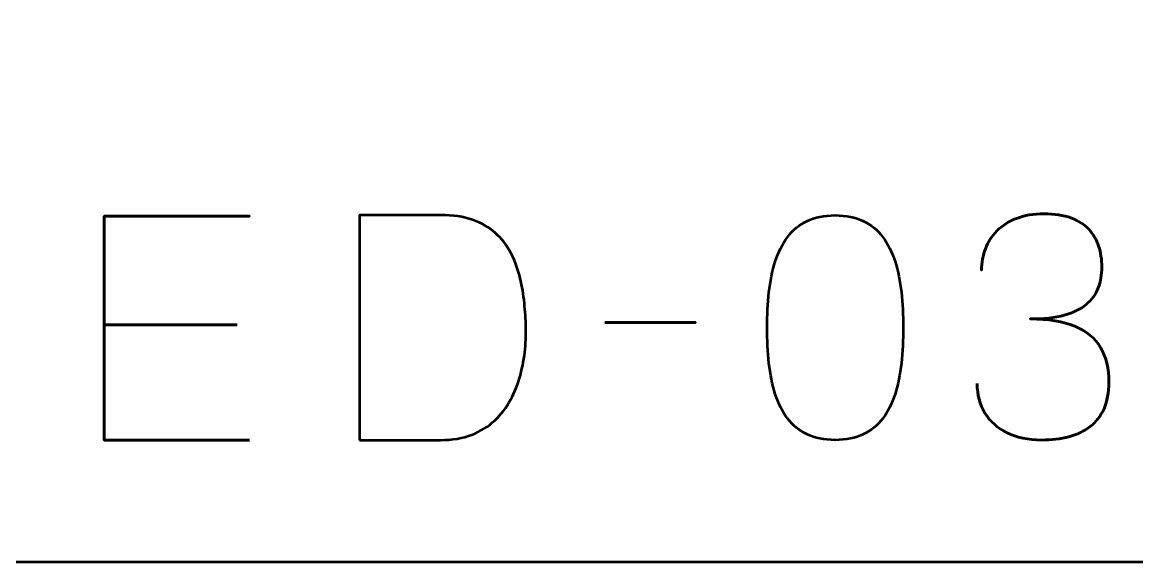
# Model space of a CAD drawing. Header units: centimetres. Extents: x -21 to 0, y -29.7 to 0.
# Drawn here: x -5.924 to -2.901, y -29.7 to -28.237 of the extents above; entities that cross this region are included whole.
import ezdxf

# ---------------------------------------------------------------- set-up
doc = ezdxf.new("R2010")
doc.units = ezdxf.units.CM
doc.header["$MEASUREMENT"] = 0
doc.layers.add('Layer 1', color=7, linetype='Continuous')

msp = doc.modelspace()

# ---------------------------------------------------------------- linework, layer by layer
at = {"layer": 'Layer 1', "color": 1, "lineweight": 53}
msp.add_open_spline([(-21.00003, -29.19995), (-21.00003, -29.19995), (-21.00003, -5.29992), (-21.00003, -5.29992), (-21.00003, -5.29992), (-21.00003, -5.21709), (-20.93286, -5.14992), (-20.85003, -5.14992), (-20.85003, -5.14992), (-20.7672, -5.14992), (-20.70003, -5.08275), (-20.70003, -4.99992), (-20.70003, -4.99992), (-20.70003, -4.91709), (-20.7672, -4.84992), (-20.85003, -4.84992), (-20.85003, -4.84992), (-20.93286, -4.84992), (-21.00003, -4.78275), (-21.00003, -4.69992), (-21.00003, -4.69992), (-21.00003, -4.61709), (-20.93286, -4.54992), (-20.85003, -4.54992), (-20.85003, -4.54992), (-20.7672, -4.54992), (-20.70003, -4.48275), (-20.70003, -4.39992), (-20.70003, -4.39992), (-20.70003, -4.31709), (-20.7672, -4.24992), (-20.85003, -4.24992), (-20.85003, -4.24992), (-20.93286, -4.24992), (-21.00003, -4.18275), (-21.00003, -4.09992), (-21.00003, -4.09992), (-21.00003, -4.01709), (-20.93286, -3.94992), (-20.85003, -3.94992), (-20.85003, -3.94992), (-20.7672, -3.94992), (-20.70003, -3.88275), (-20.70003, -3.79992), (-20.70003, -3.79992), (-20.70003, -3.71709), (-20.7672, -3.64992), (-20.85003, -3.64992), (-20.85003, -3.64992), (-20.93286, -3.64992), (-21.00003, -3.58275), (-21.00003, -3.49992), (-21.00003, -3.49992), (-21.00003, -3.41709), (-20.93286, -3.34992), (-20.85003, -3.34992), (-20.85003, -3.34992), (-20.7672, -3.34992), (-20.70003, -3.28275), (-20.70003, -3.19992), (-20.70003, -3.19992), (-20.70003, -3.11709), (-20.7672, -3.04992), (-20.85003, -3.04992), (-20.85003, -3.04992), (-20.93286, -3.04992), (-21.00003, -2.98275), (-21.00003, -2.89992), (-21.00003, -2.89992), (-21.00003, -2.81709), (-20.93286, -2.74992), (-20.85003, -2.74992), (-20.85003, -2.74992), (-20.7672, -2.74992), (-20.70003, -2.68275), (-20.70003, -2.59992), (-20.70003, -2.59992), (-20.70003, -2.51709), (-20.7672, -2.44992), (-20.85003, -2.44992), (-20.85003, -2.44992), (-20.93286, -2.44992), (-21.00003, -2.38275), (-21.00003, -2.29992), (-21.00003, -2.29992), (-21.00003, -2.21709), (-20.93286, -2.14992), (-20.85003, -2.14992), (-20.85003, -2.14992), (-20.7672, -2.14992), (-20.70003, -2.08275), (-20.70003, -1.99992), (-20.70003, -1.99992), (-20.70003, -1.91709), (-20.7672, -1.84992), (-20.85003, -1.84992), (-20.85003, -1.84992), (-20.93286, -1.84992), (-21.00003, -1.78275), (-21.00003, -1.69992), (-21.00003, -1.69992), (-21.00003, -1.61709), (-20.93286, -1.54992), (-20.85003, -1.54992), (-20.85003, -1.54992), (-20.7672, -1.54992), (-20.70003, -1.48275), (-20.70003, -1.39992), (-20.70003, -1.39992), (-20.70003, -1.31709), (-20.7672, -1.24992), (-20.85003, -1.24992), (-20.85003, -1.24992), (-20.93286, -1.24992), (-21.00003, -1.18275), (-21.00003, -1.09992), (-21.00003, -1.09992), (-21.00003, -1.09992), (-21.00003, -0.49992), (-21.00003, -0.49992), (-21.00003, -0.49992), (-21.00003, -0.22295), (-20.77694, 0.00004), (-20.49994, 0.00004), (-20.49994, 0.00004), (-20.49994, 0.00004), (-0.50008, 0.00004), (-0.50008, 0.00004), (-0.50008, 0.00004), (-0.22294, 0.00004), (0.00002, -0.22295), (0.00002, -0.49992), (0.00002, -0.49992), (0.00002, -0.49992), (0.00002, -29.19995), (0.00002, -29.19995), (0.00002, -29.19995), (0.00002, -29.47695), (-0.22294, -29.70004), (-0.50008, -29.70004), (-0.50008, -29.70004), (-0.50008, -29.70004), (-20.49994, -29.70004), (-20.49994, -29.70004), (-20.49994, -29.70004), (-20.77694, -29.70004), (-21.00003, -29.47695), (-21.00003, -29.19995)], degree=3, knots=[0, 0, 0, 0, 0.027027, 0.027027, 0.027027, 0.027027, 0.0540541, 0.0540541, 0.0540541, 0.0540541, 0.0810811, 0.0810811, 0.0810811, 0.0810811, 0.1081081, 0.1081081, 0.1081081, 0.1081081, 0.1351351, 0.1351351, 0.1351351, 0.1351351, 0.1621622, 0.1621622, 0.1621622, 0.1621622, 0.1891892, 0.1891892, 0.1891892, 0.1891892, 0.2162162, 0.2162162, 0.2162162, 0.2162162, 0.2432432, 0.2432432, 0.2432432, 0.2432432, 0.2702703, 0.2702703, 0.2702703, 0.2702703, 0.2972973, 0.2972973, 0.2972973, 0.2972973, 0.3243243, 0.3243243, 0.3243243, 0.3243243, 0.3513514, 0.3513514, 0.3513514, 0.3513514, 0.3783784, 0.3783784, 0.3783784, 0.3783784, 0.4054054, 0.4054054, 0.4054054, 0.4054054, 0.4324324, 0.4324324, 0.4324324, 0.4324324, 0.4594595, 0.4594595, 0.4594595, 0.4594595, 0.4864865, 0.4864865, 0.4864865, 0.4864865, 0.5135135, 0.5135135, 0.5135135, 0.5135135, 0.5405405, 0.5405405, 0.5405405, 0.5405405, 0.5675676, 0.5675676, 0.5675676, 0.5675676, 0.5945946, 0.5945946, 0.5945946, 0.5945946, 0.6216216, 0.6216216, 0.6216216, 0.6216216, 0.6486486, 0.6486486, 0.6486486, 0.6486486, 0.6756757, 0.6756757, 0.6756757, 0.6756757, 0.7027027, 0.7027027, 0.7027027, 0.7027027, 0.7297297, 0.7297297, 0.7297297, 0.7297297, 0.7567568, 0.7567568, 0.7567568, 0.7567568, 0.7837838, 0.7837838, 0.7837838, 0.7837838, 0.8108108, 0.8108108, 0.8108108, 0.8108108, 0.8378378, 0.8378378, 0.8378378, 0.8378378, 0.8648649, 0.8648649, 0.8648649, 0.8648649, 0.8918919, 0.8918919, 0.8918919, 0.8918919, 0.9189189, 0.9189189, 0.9189189, 0.9189189, 0.9459459, 0.9459459, 0.9459459, 0.9459459, 0.972973, 0.972973, 0.972973, 0.972973, 1, 1, 1, 1], dxfattribs=at)
at = {"layer": 'Layer 1', "color": 5, "lineweight": 53}
for points, knots in [([(-5.30705, -29.36992), (-5.30705, -29.36992), (-5.7016, -29.36992), (-5.7016, -29.36992), (-5.7016, -29.36992), (-5.7016, -29.36992), (-5.7016, -28.76286), (-5.7016, -28.76286), (-5.7016, -28.76286), (-5.7016, -28.76286), (-5.30705, -28.76286), (-5.30705, -28.76286), (-5.30705, -28.76286), (-5.30705, -28.76286), (-5.7016, -28.76286), (-5.7016, -28.76286), (-5.7016, -28.76286), (-5.7016, -28.76286), (-5.7016, -29.36992), (-5.7016, -29.36992), (-5.7016, -29.36992), (-5.7016, -29.36992), (-5.30705, -29.36992), (-5.30705, -29.36992)], [0, 0, 0, 0, 0.1666667, 0.1666667, 0.1666667, 0.1666667, 0.3333333, 0.3333333, 0.3333333, 0.3333333, 0.5, 0.5, 0.5, 0.5, 0.6666667, 0.6666667, 0.6666667, 0.6666667, 0.8333333, 0.8333333, 0.8333333, 0.8333333, 1, 1, 1, 1]), ([(-5.00902, -29.36992), (-5.00902, -29.36992), (-5.00902, -28.75947), (-5.00902, -28.75947), (-5.00902, -28.75947), (-5.00902, -28.75947), (-4.78889, -28.75947), (-4.78889, -28.75947), (-4.78889, -28.75947), (-4.75544, -28.75961), (-4.72651, -28.76399), (-4.7021, -28.77259), (-4.7021, -28.77259), (-4.67783, -28.7812), (-4.65723, -28.79306), (-4.64058, -28.80801), (-4.64058, -28.80801), (-4.62378, -28.82311), (-4.61024, -28.84047), (-4.59965, -28.85994), (-4.59965, -28.85994), (-4.58907, -28.87956), (-4.58089, -28.90044), (-4.5751, -28.9226), (-4.5751, -28.9226), (-4.56932, -28.94461), (-4.56522, -28.96705), (-4.56268, -28.98977), (-4.56268, -28.98977), (-4.56014, -29.01248), (-4.55845, -29.0345), (-4.55774, -29.05581), (-4.55774, -29.05581), (-4.55676, -29.07711), (-4.55746, -29.09955), (-4.55972, -29.12312), (-4.55972, -29.12312), (-4.56198, -29.14668), (-4.56621, -29.17025), (-4.57256, -29.19367), (-4.57256, -29.19367), (-4.57877, -29.2171), (-4.58766, -29.23939), (-4.59909, -29.26042), (-4.59909, -29.26042), (-4.61038, -29.28158), (-4.62477, -29.30035), (-4.64199, -29.31672), (-4.64199, -29.31672), (-4.65934, -29.33309), (-4.68009, -29.34607), (-4.70436, -29.35553), (-4.70436, -29.35553), (-4.72863, -29.36498), (-4.75685, -29.36978), (-4.78889, -29.36992), (-4.78889, -29.36992), (-4.78889, -29.36992), (-5.00902, -29.36992), (-5.00902, -29.36992)], [0, 0, 0, 0, 0.0666667, 0.0666667, 0.0666667, 0.0666667, 0.1333333, 0.1333333, 0.1333333, 0.1333333, 0.2, 0.2, 0.2, 0.2, 0.2666667, 0.2666667, 0.2666667, 0.2666667, 0.3333333, 0.3333333, 0.3333333, 0.3333333, 0.4, 0.4, 0.4, 0.4, 0.4666667, 0.4666667, 0.4666667, 0.4666667, 0.5333333, 0.5333333, 0.5333333, 0.5333333, 0.6, 0.6, 0.6, 0.6, 0.6666667, 0.6666667, 0.6666667, 0.6666667, 0.7333333, 0.7333333, 0.7333333, 0.7333333, 0.8, 0.8, 0.8, 0.8, 0.8666667, 0.8666667, 0.8666667, 0.8666667, 0.9333333, 0.9333333, 0.9333333, 0.9333333, 1, 1, 1, 1]), ([(-5.00902, -29.36992), (-5.00902, -29.36992), (-5.00902, -28.75947), (-5.00902, -28.75947), (-5.00902, -28.75947), (-5.00902, -28.75947), (-4.78889, -28.75947), (-4.78889, -28.75947), (-4.78889, -28.75947), (-4.75544, -28.75961), (-4.72651, -28.76399), (-4.7021, -28.77259), (-4.7021, -28.77259), (-4.67783, -28.7812), (-4.65723, -28.79306), (-4.64058, -28.80801), (-4.64058, -28.80801), (-4.62378, -28.82311), (-4.61024, -28.84047), (-4.59965, -28.85994), (-4.59965, -28.85994), (-4.58907, -28.87956), (-4.58089, -28.90044), (-4.5751, -28.9226), (-4.5751, -28.9226), (-4.56932, -28.94461), (-4.56522, -28.96705), (-4.56268, -28.98977), (-4.56268, -28.98977), (-4.56014, -29.01248), (-4.55845, -29.0345), (-4.55774, -29.05581), (-4.55774, -29.05581), (-4.55676, -29.07711), (-4.55746, -29.09955), (-4.55972, -29.12312), (-4.55972, -29.12312), (-4.56198, -29.14668), (-4.56621, -29.17025), (-4.57256, -29.19367), (-4.57256, -29.19367), (-4.57877, -29.2171), (-4.58766, -29.23939), (-4.59909, -29.26042), (-4.59909, -29.26042), (-4.61038, -29.28158), (-4.62477, -29.30035), (-4.64199, -29.31672), (-4.64199, -29.31672), (-4.65934, -29.33309), (-4.68009, -29.34607), (-4.70436, -29.35553), (-4.70436, -29.35553), (-4.72863, -29.36498), (-4.75685, -29.36978), (-4.78889, -29.36992), (-4.78889, -29.36992), (-4.78889, -29.36992), (-5.00902, -29.36992), (-5.00902, -29.36992)], [0, 0, 0, 0, 0.0666667, 0.0666667, 0.0666667, 0.0666667, 0.1333333, 0.1333333, 0.1333333, 0.1333333, 0.2, 0.2, 0.2, 0.2, 0.2666667, 0.2666667, 0.2666667, 0.2666667, 0.3333333, 0.3333333, 0.3333333, 0.3333333, 0.4, 0.4, 0.4, 0.4, 0.4666667, 0.4666667, 0.4666667, 0.4666667, 0.5333333, 0.5333333, 0.5333333, 0.5333333, 0.6, 0.6, 0.6, 0.6, 0.6666667, 0.6666667, 0.6666667, 0.6666667, 0.7333333, 0.7333333, 0.7333333, 0.7333333, 0.8, 0.8, 0.8, 0.8, 0.8666667, 0.8666667, 0.8666667, 0.8666667, 0.9333333, 0.9333333, 0.9333333, 0.9333333, 1, 1, 1, 1]), ([(-3.7187, -29.36992), (-3.68906, -29.36978), (-3.66352, -29.36456), (-3.64221, -29.3544), (-3.64221, -29.3544), (-3.62105, -29.34424), (-3.60341, -29.3297), (-3.5893, -29.31122), (-3.5893, -29.31122), (-3.57533, -29.29259), (-3.56432, -29.27058), (-3.55613, -29.24518), (-3.55613, -29.24518), (-3.54809, -29.21978), (-3.54231, -29.19198), (-3.53906, -29.1615), (-3.53906, -29.1615), (-3.53567, -29.13102), (-3.53398, -29.09899), (-3.53412, -29.06512), (-3.53412, -29.06512), (-3.53398, -29.03139), (-3.53567, -28.99936), (-3.53906, -28.96902), (-3.53906, -28.96902), (-3.54231, -28.93868), (-3.54809, -28.91074), (-3.55613, -28.88534), (-3.55613, -28.88534), (-3.56432, -28.86008), (-3.57533, -28.83807), (-3.5893, -28.8193), (-3.5893, -28.8193), (-3.60341, -28.80068), (-3.62105, -28.78614), (-3.64221, -28.77598), (-3.64221, -28.77598), (-3.66352, -28.76568), (-3.68906, -28.76046), (-3.7187, -28.76032), (-3.7187, -28.76032), (-3.74833, -28.76046), (-3.77387, -28.76568), (-3.79518, -28.77598), (-3.79518, -28.77598), (-3.81634, -28.78614), (-3.83398, -28.80068), (-3.84809, -28.8193), (-3.84809, -28.8193), (-3.86207, -28.83807), (-3.87307, -28.86008), (-3.88126, -28.88534), (-3.88126, -28.88534), (-3.8893, -28.91074), (-3.89509, -28.93868), (-3.89833, -28.96902), (-3.89833, -28.96902), (-3.90172, -28.99936), (-3.90341, -29.03139), (-3.90327, -29.06512), (-3.90327, -29.06512), (-3.90341, -29.09899), (-3.90172, -29.13102), (-3.89833, -29.1615), (-3.89833, -29.1615), (-3.89509, -29.19198), (-3.8893, -29.21978), (-3.88126, -29.24518), (-3.88126, -29.24518), (-3.87307, -29.27058), (-3.86207, -29.29259), (-3.84809, -29.31122), (-3.84809, -29.31122), (-3.83398, -29.3297), (-3.81634, -29.34424), (-3.79518, -29.3544), (-3.79518, -29.3544), (-3.77387, -29.36456), (-3.74833, -29.36978), (-3.7187, -29.36992)], [0, 0, 0, 0, 0.05, 0.05, 0.05, 0.05, 0.1, 0.1, 0.1, 0.1, 0.15, 0.15, 0.15, 0.15, 0.2, 0.2, 0.2, 0.2, 0.25, 0.25, 0.25, 0.25, 0.3, 0.3, 0.3, 0.3, 0.35, 0.35, 0.35, 0.35, 0.4, 0.4, 0.4, 0.4, 0.45, 0.45, 0.45, 0.45, 0.5, 0.5, 0.5, 0.5, 0.55, 0.55, 0.55, 0.55, 0.6, 0.6, 0.6, 0.6, 0.65, 0.65, 0.65, 0.65, 0.7, 0.7, 0.7, 0.7, 0.75, 0.75, 0.75, 0.75, 0.8, 0.8, 0.8, 0.8, 0.85, 0.85, 0.85, 0.85, 0.9, 0.9, 0.9, 0.9, 0.95, 0.95, 0.95, 0.95, 1, 1, 1, 1]), ([(-3.7187, -29.36992), (-3.68906, -29.36978), (-3.66352, -29.36456), (-3.64221, -29.3544), (-3.64221, -29.3544), (-3.62105, -29.34424), (-3.60341, -29.3297), (-3.5893, -29.31122), (-3.5893, -29.31122), (-3.57533, -29.29259), (-3.56432, -29.27058), (-3.55613, -29.24518), (-3.55613, -29.24518), (-3.54809, -29.21978), (-3.54231, -29.19198), (-3.53906, -29.1615), (-3.53906, -29.1615), (-3.53567, -29.13102), (-3.53398, -29.09899), (-3.53412, -29.06512), (-3.53412, -29.06512), (-3.53398, -29.03139), (-3.53567, -28.99936), (-3.53906, -28.96902), (-3.53906, -28.96902), (-3.54231, -28.93868), (-3.54809, -28.91074), (-3.55613, -28.88534), (-3.55613, -28.88534), (-3.56432, -28.86008), (-3.57533, -28.83807), (-3.5893, -28.8193), (-3.5893, -28.8193), (-3.60341, -28.80068), (-3.62105, -28.78614), (-3.64221, -28.77598), (-3.64221, -28.77598), (-3.66352, -28.76568), (-3.68906, -28.76046), (-3.7187, -28.76032), (-3.7187, -28.76032), (-3.74833, -28.76046), (-3.77387, -28.76568), (-3.79518, -28.77598), (-3.79518, -28.77598), (-3.81634, -28.78614), (-3.83398, -28.80068), (-3.84809, -28.8193), (-3.84809, -28.8193), (-3.86207, -28.83807), (-3.87307, -28.86008), (-3.88126, -28.88534), (-3.88126, -28.88534), (-3.8893, -28.91074), (-3.89509, -28.93868), (-3.89833, -28.96902), (-3.89833, -28.96902), (-3.90172, -28.99936), (-3.90341, -29.03139), (-3.90327, -29.06512), (-3.90327, -29.06512), (-3.90341, -29.09899), (-3.90172, -29.13102), (-3.89833, -29.1615), (-3.89833, -29.1615), (-3.89509, -29.19198), (-3.8893, -29.21978), (-3.88126, -29.24518), (-3.88126, -29.24518), (-3.87307, -29.27058), (-3.86207, -29.29259), (-3.84809, -29.31122), (-3.84809, -29.31122), (-3.83398, -29.3297), (-3.81634, -29.34424), (-3.79518, -29.3544), (-3.79518, -29.3544), (-3.77387, -29.36456), (-3.74833, -29.36978), (-3.7187, -29.36992)], [0, 0, 0, 0, 0.05, 0.05, 0.05, 0.05, 0.1, 0.1, 0.1, 0.1, 0.15, 0.15, 0.15, 0.15, 0.2, 0.2, 0.2, 0.2, 0.25, 0.25, 0.25, 0.25, 0.3, 0.3, 0.3, 0.3, 0.35, 0.35, 0.35, 0.35, 0.4, 0.4, 0.4, 0.4, 0.45, 0.45, 0.45, 0.45, 0.5, 0.5, 0.5, 0.5, 0.55, 0.55, 0.55, 0.55, 0.6, 0.6, 0.6, 0.6, 0.65, 0.65, 0.65, 0.65, 0.7, 0.7, 0.7, 0.7, 0.75, 0.75, 0.75, 0.75, 0.8, 0.8, 0.8, 0.8, 0.85, 0.85, 0.85, 0.85, 0.9, 0.9, 0.9, 0.9, 0.95, 0.95, 0.95, 0.95, 1, 1, 1, 1]), ([(-3.33346, -29.21667), (-3.33332, -29.24715), (-3.32626, -29.27368), (-3.31229, -29.29668), (-3.31229, -29.29668), (-3.29832, -29.31954), (-3.27843, -29.33746), (-3.25246, -29.35031), (-3.25246, -29.35031), (-3.2265, -29.36315), (-3.19531, -29.36964), (-3.15905, -29.36992), (-3.15905, -29.36992), (-3.13181, -29.36992), (-3.10712, -29.3671), (-3.08468, -29.36117), (-3.08468, -29.36117), (-3.06238, -29.35524), (-3.04319, -29.34607), (-3.02697, -29.33351), (-3.02697, -29.33351), (-3.01074, -29.32095), (-2.99832, -29.30473), (-2.98943, -29.28497), (-2.98943, -29.28497), (-2.98068, -29.26507), (-2.97631, -29.24123), (-2.97616, -29.21329), (-2.97616, -29.21329), (-2.97602, -29.17603), (-2.98364, -29.14456), (-2.99874, -29.11902), (-2.99874, -29.11902), (-3.01384, -29.09348), (-3.03727, -29.07429), (-3.06873, -29.06117), (-3.06873, -29.06117), (-3.1002, -29.04804), (-3.14056, -29.04141), (-3.18953, -29.04141), (-3.18953, -29.04141), (-3.15298, -29.04155), (-3.12236, -29.03817), (-3.09738, -29.03125), (-3.09738, -29.03125), (-3.07254, -29.02434), (-3.05265, -29.0146), (-3.03769, -29.0019), (-3.03769, -29.0019), (-3.02273, -28.98934), (-3.01187, -28.97438), (-3.00538, -28.95717), (-3.00538, -28.95717), (-2.99874, -28.94009), (-2.9955, -28.92133), (-2.99564, -28.90086), (-2.99564, -28.90086), (-2.9955, -28.8804), (-2.99832, -28.86149), (-3.00396, -28.844), (-3.00396, -28.844), (-3.00947, -28.8265), (-3.0185, -28.81112), (-3.03078, -28.79799), (-3.03078, -28.79799), (-3.04305, -28.78487), (-3.05928, -28.77457), (-3.07918, -28.76723), (-3.07918, -28.76723), (-3.09921, -28.75989), (-3.12363, -28.75623), (-3.15227, -28.75608), (-3.15227, -28.75608), (-3.18078, -28.75623), (-3.20575, -28.76046), (-3.22692, -28.76864), (-3.22692, -28.76864), (-3.24823, -28.77683), (-3.26573, -28.78798), (-3.27984, -28.80223), (-3.27984, -28.80223), (-3.29381, -28.81648), (-3.30425, -28.83271), (-3.31116, -28.85105), (-3.31116, -28.85105), (-3.31822, -28.8694), (-3.32161, -28.88887), (-3.32161, -28.90933), (-3.32161, -28.90933), (-3.32161, -28.88887), (-3.31822, -28.8694), (-3.31116, -28.85105), (-3.31116, -28.85105), (-3.30425, -28.83271), (-3.29381, -28.81648), (-3.27984, -28.80223), (-3.27984, -28.80223), (-3.26573, -28.78798), (-3.24823, -28.77683), (-3.22692, -28.76864), (-3.22692, -28.76864), (-3.20575, -28.76046), (-3.18078, -28.75623), (-3.15227, -28.75608), (-3.15227, -28.75608), (-3.12363, -28.75623), (-3.09921, -28.75989), (-3.07918, -28.76723), (-3.07918, -28.76723), (-3.05928, -28.77457), (-3.04305, -28.78487), (-3.03078, -28.79799), (-3.03078, -28.79799), (-3.0185, -28.81112), (-3.00947, -28.8265), (-3.00396, -28.844), (-3.00396, -28.844), (-2.99832, -28.86149), (-2.9955, -28.8804), (-2.99564, -28.90086), (-2.99564, -28.90086), (-2.9955, -28.92133), (-2.99874, -28.94009), (-3.00538, -28.95717), (-3.00538, -28.95717), (-3.01187, -28.97438), (-3.02273, -28.98934), (-3.03769, -29.0019), (-3.03769, -29.0019), (-3.05265, -29.0146), (-3.07254, -29.02434), (-3.09738, -29.03125), (-3.09738, -29.03125), (-3.12236, -29.03817), (-3.15298, -29.04155), (-3.18953, -29.04141), (-3.18953, -29.04141), (-3.14056, -29.04141), (-3.1002, -29.04804), (-3.06873, -29.06117), (-3.06873, -29.06117), (-3.03727, -29.07429), (-3.01384, -29.09348), (-2.99874, -29.11902), (-2.99874, -29.11902), (-2.98364, -29.14456), (-2.97602, -29.17603), (-2.97616, -29.21329), (-2.97616, -29.21329), (-2.97631, -29.24123), (-2.98068, -29.26507), (-2.98943, -29.28497), (-2.98943, -29.28497), (-2.99832, -29.30473), (-3.01074, -29.32095), (-3.02697, -29.33351), (-3.02697, -29.33351), (-3.04319, -29.34607), (-3.06238, -29.35524), (-3.08468, -29.36117), (-3.08468, -29.36117), (-3.10712, -29.3671), (-3.13181, -29.36992), (-3.15905, -29.36992), (-3.15905, -29.36992), (-3.19531, -29.36964), (-3.2265, -29.36315), (-3.25246, -29.35031), (-3.25246, -29.35031), (-3.27843, -29.33746), (-3.29832, -29.31954), (-3.31229, -29.29668), (-3.31229, -29.29668), (-3.32626, -29.27368), (-3.33332, -29.24715), (-3.33346, -29.21667)], [0, 0, 0, 0, 0.0227273, 0.0227273, 0.0227273, 0.0227273, 0.0454545, 0.0454545, 0.0454545, 0.0454545, 0.0681818, 0.0681818, 0.0681818, 0.0681818, 0.0909091, 0.0909091, 0.0909091, 0.0909091, 0.1136364, 0.1136364, 0.1136364, 0.1136364, 0.1363636, 0.1363636, 0.1363636, 0.1363636, 0.1590909, 0.1590909, 0.1590909, 0.1590909, 0.1818182, 0.1818182, 0.1818182, 0.1818182, 0.2045455, 0.2045455, 0.2045455, 0.2045455, 0.2272727, 0.2272727, 0.2272727, 0.2272727, 0.25, 0.25, 0.25, 0.25, 0.2727273, 0.2727273, 0.2727273, 0.2727273, 0.2954545, 0.2954545, 0.2954545, 0.2954545, 0.3181818, 0.3181818, 0.3181818, 0.3181818, 0.3409091, 0.3409091, 0.3409091, 0.3409091, 0.3636364, 0.3636364, 0.3636364, 0.3636364, 0.3863636, 0.3863636, 0.3863636, 0.3863636, 0.4090909, 0.4090909, 0.4090909, 0.4090909, 0.4318182, 0.4318182, 0.4318182, 0.4318182, 0.4545455, 0.4545455, 0.4545455, 0.4545455, 0.4772727, 0.4772727, 0.4772727, 0.4772727, 0.5, 0.5, 0.5, 0.5, 0.5227273, 0.5227273, 0.5227273, 0.5227273, 0.5454545, 0.5454545, 0.5454545, 0.5454545, 0.5681818, 0.5681818, 0.5681818, 0.5681818, 0.5909091, 0.5909091, 0.5909091, 0.5909091, 0.6136364, 0.6136364, 0.6136364, 0.6136364, 0.6363636, 0.6363636, 0.6363636, 0.6363636, 0.6590909, 0.6590909, 0.6590909, 0.6590909, 0.6818182, 0.6818182, 0.6818182, 0.6818182, 0.7045455, 0.7045455, 0.7045455, 0.7045455, 0.7272727, 0.7272727, 0.7272727, 0.7272727, 0.75, 0.75, 0.75, 0.75, 0.7727273, 0.7727273, 0.7727273, 0.7727273, 0.7954545, 0.7954545, 0.7954545, 0.7954545, 0.8181818, 0.8181818, 0.8181818, 0.8181818, 0.8409091, 0.8409091, 0.8409091, 0.8409091, 0.8636364, 0.8636364, 0.8636364, 0.8636364, 0.8863636, 0.8863636, 0.8863636, 0.8863636, 0.9090909, 0.9090909, 0.9090909, 0.9090909, 0.9318182, 0.9318182, 0.9318182, 0.9318182, 0.9545455, 0.9545455, 0.9545455, 0.9545455, 0.9772727, 0.9772727, 0.9772727, 0.9772727, 1, 1, 1, 1]), ([(-5.34092, -29.0575), (-5.34092, -29.0575), (-5.7016, -29.0575), (-5.7016, -29.0575), (-5.7016, -29.0575), (-5.7016, -29.0575), (-5.34092, -29.0575), (-5.34092, -29.0575)], [0, 0, 0, 0, 0.5, 0.5, 0.5, 0.5, 1, 1, 1, 1]), ([(-4.34354, -29.05073), (-4.34354, -29.05073), (-4.09716, -29.05073), (-4.09716, -29.05073), (-4.09716, -29.05073), (-4.09716, -29.05073), (-4.34354, -29.05073), (-4.34354, -29.05073)], [0, 0, 0, 0, 0.5, 0.5, 0.5, 0.5, 1, 1, 1, 1])]:
    msp.add_open_spline(points, degree=3, knots=knots, dxfattribs=at)

doc.saveas('drawing.dxf')
